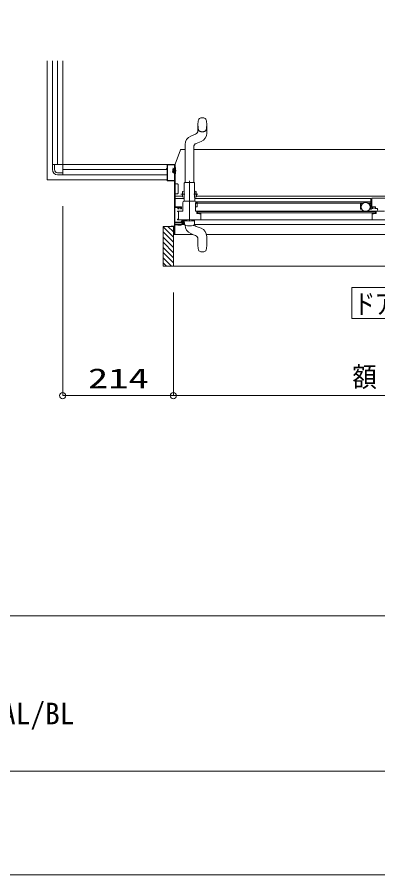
# Model space of a CAD drawing. Units: millimetres on the paper. Extents: x -305 to 305, y -152 to 152.
# Drawn here: x -131.8 to -97, y -148.5 to -65.7 of the extents above; entities that cross this region are included whole.
import ezdxf
from ezdxf.enums import TextEntityAlignment as Align

# ---------------------------------------------------------------- set-up
doc = ezdxf.new("R2010")
doc.units = ezdxf.units.MM
for name, pattern in [('DASHED2', [3, 2, -1]), ('LONG_CHAIN', [21, 18, -1, 1, -1]), ('LONG_DOUBLE_CHAIN', [21.8, 18, -1, 0.6, -0.6, 0.6, -1])]:
    doc.linetypes.add(name, pattern=pattern)
for name, color, linetype, lineweight in [('0-0_0', 7, 'Continuous', 9), ('0-1_VIEW0001', 7, 'Continuous', 9), ('0-2_1図面枠', 7, 'Continuous', 9), ('0-3_図面枠', 3, 'Continuous', 9), ('0-4_DEFPOINTS', 7, 'Continuous', 9)]:
    doc.layers.add(name, color=color, linetype=linetype, lineweight=lineweight)
doc.styles.add('ＭＳ ゴシック', font='')
doc.styles.get('ＭＳ ゴシック').set_extended_font_data('MS Gothic')

# ---------------------------------------------------------------- blocks, each defined once
blk = doc.blocks.new('_ORIGIN')
at = {"layer": '0-0_0'}
blk.add_line((0, 0), (-1, 0), dxfattribs=at)
blk.add_circle((0, 0), 0.5, dxfattribs=at)

msp = doc.modelspace()

# ---------------------------------------------------------------- linework, layer by layer
at = {"layer": '0-1_VIEW0001', "linetype": 'LONG_DOUBLE_CHAIN'}
for p, q in [((-128.934, -69.927), (-128.934, -81.427)), ((-116.464, -80.527), (-116.832, -80.527)), ((-117.334, -81.427), (-128.934, -81.427))]:
    msp.add_line(p, q, dxfattribs=at)
at = {"layer": '0-1_VIEW0001'}
for p, q in [((-128.434, -69.927), (-128.434, -79.927)), ((-128.434, -79.927), (-128.434, -69.927)), ((-127.934, -79.927), (-127.934, -69.927)), ((-127.434, -80.927), (-127.434, -69.927)), ((-128.034, -79.927), (-128.434, -79.927)), ((-128.434, -79.927), (-128.434, -80.427)), ((-128.434, -79.927), (-116.549, -79.927)), ((-128.234, -79.927), (-128.234, -80.427)), ((-117.334, -79.977), (-117.334, -80.327)), ((-117.289, -79.987), (-117.289, -81.467)), ((-116.549, -79.927), (-117.284, -79.927)), ((-116.649, -79.972), (-117.274, -79.972)), ((-116.734, -80.352), (-116.656, -80.292)), ((-116.634, -81.467), (-116.634, -79.987)), ((-116.584, -80.227), (-116.564, -80.227)), ((-116.547, -80.227), (-116.559, -80.227)), ((-116.549, -81.775), (-116.549, -79.892)), ((-127.934, -80.727), (-127.434, -80.727)), ((-127.434, -80.927), (-127.934, -80.927)), ((-127.434, -80.427), (-117.334, -80.427)), ((-127.434, -80.927), (-127.434, -80.527)), ((-117.334, -80.927), (-127.434, -80.927)), ((-127.434, -80.927), (-117.334, -80.927)), ((-117.334, -80.327), (-117.409, -80.327)), ((-117.334, -80.367), (-117.334, -81.477)), ((-116.784, -80.352), (-116.734, -80.352)), ((-116.784, -80.352), (-116.784, -80.702)), ((-116.784, -80.702), (-116.734, -80.702)), ((-116.734, -80.702), (-116.734, -80.352)), ((-116.734, -80.702), (-116.656, -80.761)), ((-116.599, -80.309), (-116.618, -80.309)), ((-116.599, -80.744), (-116.618, -80.744)), ((-116.584, -80.827), (-116.564, -80.827)), ((-117.274, -81.482), (-116.649, -81.482)), ((-116.562, -84.027), (-116.562, -81.755)), ((-116.499, -81.816), (-116.334, -81.816)), ((-116.284, -82.702), (-116.284, -81.865)), ((-116.562, -82.752), (-116.334, -82.752)), ((-97.654, -84.212), (-97.654, -83.228)), ((-97.629, -83.242), (-97.584, -83.242)), ((-97.559, -84.067), (-97.559, -83.227)), ((-77.434, -83.177), (-97.509, -83.177)), ((-127.434, -83.967), (-127.434, -102.246)), ((-116.309, -84.077), (-116.309, -84.227)), ((-116.294, -84.427), (-115.834, -84.427)), ((-115.864, -84.432), (-115.864, -84.432)), ((-114.584, -83.667), (-114.584, -84.412)), ((-114.524, -83.687), (-114.584, -83.687)), ((-114.459, -84.024), (-114.584, -84.024)), ((-114.549, -83.652), (-114.569, -83.652)), ((-114.569, -84.427), (-96.309, -84.427)), ((-114.434, -83.672), (-98.406, -83.672)), ((-98.654, -84.187), (-98.654, -83.797)), ((-98.604, -83.747), (-98.486, -83.747)), ((-98.541, -84.237), (-98.604, -84.237)), ((-97.902, -83.672), (-97.659, -83.672)), ((-97.822, -83.747), (-97.654, -83.747)), ((-97.629, -84.237), (-97.768, -84.237)), ((-97.629, -84.237), (-97.589, -84.237)), ((-97.564, -84.212), (-97.564, -84.202)), ((-97.434, -84.177), (-97.539, -84.177)), ((-97.509, -84.052), (-97.509, -84.077)), ((-97.209, -84.027), (-97.484, -84.027)), ((-97.459, -84.127), (-97.429, -84.127)), ((-97.429, -84.167), (-97.459, -84.167)), ((-97.419, -84.137), (-97.419, -84.157)), ((-97.269, -84.157), (-97.269, -84.137)), ((-97.259, -84.127), (-97.199, -84.127)), ((-97.014, -84.167), (-97.259, -84.167)), ((-97.184, -84.112), (-97.184, -84.052)), ((-96.999, -84.307), (-96.999, -84.182)), ((-96.954, -84.332), (-96.974, -84.332)), ((-114.464, -84.482), (-114.464, -84.652)), ((-97.129, -84.482), (-114.464, -84.482)), ((-114.454, -84.662), (-114.274, -84.662)), ((-114.414, -84.607), (-114.414, -84.482)), ((-97.179, -84.607), (-114.414, -84.607)), ((-114.255, -84.665), (-114.217, -84.681)), ((-114.211, -84.682), (-114.139, -84.682)), ((-114.114, -84.657), (-114.114, -84.652)), ((-114.104, -84.642), (-114.103, -84.642)), ((-114.096, -84.644), (-114.081, -84.653)), ((-97.559, -85.252), (-97.559, -85.277)), ((-97.529, -85.242), (-97.549, -85.242)), ((-97.519, -84.665), (-97.519, -85.232)), ((-97.498, -84.644), (-97.512, -84.653)), ((-97.489, -84.642), (-97.49, -84.642)), ((-97.479, -84.657), (-97.479, -84.652)), ((-97.382, -84.682), (-97.454, -84.682)), ((-97.338, -84.665), (-97.376, -84.681)), ((-97.179, -84.607), (-97.179, -84.482)), ((-117.734, -85.927), (-116.634, -85.927)), ((-117.734, -89.747), (-117.734, -85.927)), ((-116.734, -86.947), (-117.734, -85.947)), ((-116.734, -86.447), (-117.254, -85.927)), ((-116.919, -85.927), (-116.649, -85.927)), ((-116.734, -89.747), (-116.734, -85.927)), ((-116.634, -85.927), (-116.634, -86.627)), ((-116.009, -85.502), (-116.584, -85.502)), ((-116.562, -85.732), (-116.562, -85.697)), ((-115.658, -85.737), (-116.559, -85.737)), ((-116.312, -85.757), (-116.537, -85.757)), ((-116.312, -85.777), (-116.312, -85.757)), ((-116.014, -85.777), (-116.312, -85.777)), ((-116.294, -85.277), (-95.609, -85.277)), ((-115.912, -85.757), (-116.009, -85.776)), ((-115.912, -85.277), (-115.912, -85.757)), ((-115.864, -85.712), (-115.864, -85.277)), ((-115.662, -85.724), (-115.764, -85.724)), ((-115.684, -85.352), (-115.684, -85.277)), ((-115.666, -85.699), (-115.684, -85.352)), ((-114.794, -85.812), (-114.793, -85.813)), ((-58.434, -85.737), (-114.714, -85.737)), ((-114.684, -85.352), (-114.702, -85.699)), ((-114.684, -85.277), (-114.684, -85.352)), ((-114.062, -86.089), (-114.522, -85.907)), ((-116.734, -87.447), (-117.734, -86.447)), ((-116.634, -86.627), (-116.734, -86.627)), ((-116.734, -86.642), (-116.734, -86.662)), ((-116.734, -86.679), (-114.881, -86.679)), ((-114.596, -86.792), (-114.799, -86.712)), ((-58.434, -86.677), (-113.539, -86.677)), ((-113.509, -87.702), (-113.509, -86.903)), ((-116.734, -87.947), (-117.734, -86.947)), ((-116.734, -88.447), (-117.734, -87.447)), ((-114.359, -87.141), (-114.359, -87.702)), ((-116.734, -88.942), (-117.734, -87.942)), ((-116.734, -89.437), (-117.734, -88.437)), ((-116.919, -89.747), (-117.734, -88.932)), ((-117.414, -89.747), (-117.734, -89.427)), ((-57.259, -89.747), (-117.734, -89.747)), ((-99.497, -94.81), (-99.497, -91.81)), ((-99.497, -91.81), (-75.497, -91.81)), ((-116.734, -92.287), (-116.734, -102.246)), ((-116.734, -92.287), (-116.734, -102.246)), ((-99.497, -94.81), (-75.497, -94.81)), ((-126.834, -102.246), (-117.334, -102.246)), ((-116.134, -102.246), (-58.839, -102.246))]:
    msp.add_line(p, q, dxfattribs=at)
at = {"layer": '0-1_VIEW0001', "color": 5}
for p, q in [((-114.358, -76.102), (-114.358, -76.663)), ((-113.508, -76.102), (-113.508, -76.901)), ((-115.055, -77.194), (-114.595, -77.012)), ((-114.521, -77.897), (-114.061, -77.715)), ((-116.549, -79.892), (-116.061, -78.525)), ((-116.014, -78.492), (-115.608, -78.492)), ((-115.608, -81.677), (-115.608, -78.008)), ((-114.758, -81.677), (-114.758, -78.246)), ((-114.758, -78.502), (-79.319, -78.502)), ((-115.683, -81.727), (-115.69, -82.484)), ((-114.733, -81.677), (-115.633, -81.677)), ((-114.677, -82.477), (-114.683, -81.727)), ((-115.851, -82.55), (-115.855, -83.05)), ((-115.695, -82.502), (-115.851, -82.55)), ((-115.701, -83.119), (-115.695, -82.484)), ((-115.68, -82.484), (-115.695, -82.484)), ((-115.685, -83.119), (-115.68, -82.484)), ((-114.682, -83.127), (-114.687, -82.477)), ((-114.672, -82.477), (-114.687, -82.477)), ((-114.666, -83.127), (-114.672, -82.477)), ((-114.672, -82.502), (-114.516, -82.55)), ((-114.516, -82.55), (-114.512, -83.05)), ((-116.562, -82.977), (-115.854, -82.977)), ((-115.697, -83.228), (-116.562, -83.228)), ((-115.7, -83.102), (-115.855, -83.05)), ((-115.701, -83.119), (-115.685, -83.119)), ((-115.696, -83.119), (-115.699, -83.477)), ((-115.682, -83.477), (-115.684, -83.477)), ((-115.684, -83.477), (-114.683, -83.477)), ((-114.666, -83.127), (-114.682, -83.127)), ((-114.668, -83.477), (-114.671, -83.127)), ((-97.659, -83.228), (-114.67, -83.228)), ((-114.666, -83.102), (-114.512, -83.05)), ((-114.459, -83.524), (-114.561, -83.524)), ((-114.513, -82.977), (-78.319, -82.977)), ((-97.659, -83.532), (-114.439, -83.532)), ((-114.434, -83.547), (-114.434, -84.002)), ((-115.834, -84.427), (-115.834, -83.627)), ((-114.534, -83.627), (-114.534, -83.637)), ((-114.524, -83.687), (-114.524, -83.627)), ((-114.798, -86.712), (-115.056, -86.61))]:
    msp.add_line(p, q, dxfattribs=at)
at = {"layer": '0-1_VIEW0001', "color": 2}
for p, q in [((-116.791, -80.204), (-116.79, -80.204)), ((-117.005, -80.564), (-117.005, -80.564)), ((-116.973, -80.695), (-116.972, -80.695)), ((-116.836, -80.646), (-116.835, -80.646))]:
    msp.add_line(p, q, dxfattribs=at)
at = {"layer": '0-1_VIEW0001', "color": 5, "linetype": 'LONG_CHAIN'}
for p, q in [((-115.183, -85.408), (-115.183, -81.516)), ((-115.183, -85.408), (-115.183, -81.516)), ((-115.183, -85.408), (-115.183, -81.689)), ((-115.183, -85.408), (-115.183, -81.689)), ((-115.614, -82.803), (-116.003, -82.799)), ((-114.753, -82.803), (-114.364, -82.799))]:
    msp.add_line(p, q, dxfattribs=at)
at = {"layer": '0-1_VIEW0001'}
for points in [[(-117.284, -79.927), (-117.319, -79.942), (-117.334, -79.977)], [(-116.309, -84.227), (-116.189, -84.227), (-116.189, -84.177), (-116.264, -84.177), (-116.264, -84.077), (-115.979, -84.077), (-115.979, -84.177), (-116.039, -84.177), (-116.039, -84.227), (-115.934, -84.227), (-115.934, -84.027), (-116.584, -84.027), (-116.584, -79.927)], [(-117.409, -80.327), (-117.409, -80.367), (-117.334, -80.367)], [(-117.334, -81.477), (-117.319, -81.512), (-117.284, -81.527)], [(-117.284, -81.527), (-116.639, -81.527), (-116.639, -85.887), (-116.934, -85.887), (-116.934, -85.927)], [(-116.499, -81.816), (-116.501, -81.815), (-116.509, -81.815), (-116.52, -81.813), (-116.532, -81.807), (-116.541, -81.798), (-116.548, -81.787), (-116.549, -81.779), (-116.549, -81.775)], [(-97.559, -83.227), (-97.544, -83.192), (-97.509, -83.177)], [(-116.584, -85.502), (-116.584, -84.077), (-116.309, -84.077)], [(-116.324, -84.477), (-116.331, -84.474), (-116.334, -84.467), (-116.322, -84.439), (-116.294, -84.427)], [(-114.569, -83.652), (-114.58, -83.656), (-114.584, -83.667)], [(-114.584, -84.412), (-114.58, -84.423), (-114.569, -84.427)], [(-97.459, -84.167), (-97.53, -84.138), (-97.559, -84.067)], [(-97.484, -84.027), (-97.502, -84.034), (-97.509, -84.052)], [(-97.509, -84.077), (-97.494, -84.112), (-97.459, -84.127)], [(-97.429, -84.127), (-97.422, -84.13), (-97.419, -84.137)], [(-97.419, -84.157), (-97.422, -84.164), (-97.429, -84.167)], [(-97.269, -84.137), (-97.266, -84.13), (-97.259, -84.127)], [(-97.259, -84.167), (-97.266, -84.164), (-97.269, -84.157)], [(-97.184, -84.052), (-97.191, -84.034), (-97.209, -84.027)], [(-97.199, -84.127), (-97.188, -84.123), (-97.184, -84.112)], [(-96.999, -84.182), (-97.003, -84.171), (-97.014, -84.167)], [(-96.974, -84.332), (-96.992, -84.325), (-96.999, -84.307)], [(-116.294, -85.277), (-116.322, -85.265), (-116.334, -85.237), (-116.331, -85.23), (-116.324, -85.227)], [(-116.324, -85.227), (-116.234, -85.227), (-116.234, -84.477), (-116.324, -84.477)], [(-114.464, -84.652), (-114.461, -84.659), (-114.454, -84.662)], [(-114.274, -84.662), (-114.264, -84.663), (-114.255, -84.665)], [(-114.217, -84.681), (-114.214, -84.682), (-114.211, -84.682)], [(-114.139, -84.682), (-114.121, -84.675), (-114.114, -84.657)], [(-114.114, -84.652), (-114.111, -84.645), (-114.104, -84.642)], [(-114.103, -84.642), (-114.099, -84.642), (-114.096, -84.644)], [(-114.081, -84.653), (-114.076, -84.658), (-114.074, -84.665)], [(-114.074, -84.665), (-114.074, -85.242), (-114.034, -85.242), (-114.034, -85.277)], [(-97.549, -85.242), (-97.556, -85.245), (-97.559, -85.252)], [(-97.519, -85.232), (-97.522, -85.239), (-97.529, -85.242)], [(-97.512, -84.653), (-97.517, -84.658), (-97.519, -84.665)], [(-97.49, -84.642), (-97.494, -84.642), (-97.498, -84.644)], [(-97.479, -84.652), (-97.482, -84.645), (-97.489, -84.642)], [(-97.454, -84.682), (-97.472, -84.675), (-97.479, -84.657)], [(-97.376, -84.681), (-97.379, -84.682), (-97.382, -84.682)], [(-97.319, -84.662), (-97.329, -84.663), (-97.338, -84.665)], [(-97.129, -84.482), (-97.129, -84.662), (-97.319, -84.662)], [(-116.584, -86.679), (-116.584, -85.552), (-116.009, -85.552)], [(-116.009, -85.552), (-115.956, -85.53), (-115.934, -85.477)], [(-115.984, -85.477), (-115.991, -85.495), (-116.009, -85.502)], [(-115.934, -85.477), (-115.934, -85.427), (-115.984, -85.427), (-115.984, -85.477)], [(-115.764, -85.277), (-115.764, -85.727), (-115.849, -85.727)]]:
    msp.add_lwpolyline(points, dxfattribs=at)
at = {"layer": '0-1_VIEW0001', "color": 5}
for points in [[(-115.834, -83.627), (-115.79, -83.521), (-115.684, -83.477)], [(-114.534, -83.637), (-114.538, -83.648), (-114.549, -83.652)]]:
    msp.add_lwpolyline(points, dxfattribs=at)
at = {"layer": '0-1_VIEW0001'}
msp.add_circle((-98.154, -84.032), 0.438, dxfattribs=at)
at = {"layer": '0-1_VIEW0001', "color": 5}
for centre, radius, start, end in [((-111.951, -76.102), 2.408, 168.65878, 180.00001), ((-114.115, -75.668), 0.2, 115.33997, 168.65878), ((-113.933, -76.052), 0.625, 64.66002, 115.33998), ((-113.751, -75.668), 0.2, 11.34122, 64.66003), ((-115.916, -76.102), 2.408, 0, 11.34122), ((-114.733, -76.663), 0.375, 291.60357, 0), ((-114.383, -76.901), 0.875, 291.60357, 0), ((-114.733, -78.008), 0.875, 111.60357, 180), ((-116.014, -78.542), 0.05, 90, 160.34618), ((-114.383, -78.246), 0.375, 111.60357, 180), ((-115.633, -81.727), 0.05, 90, 180), ((-114.733, -81.727), 0.05, 0, 90), ((-114.684, -83.627), 0.15, 0, 90.45196), ((-114.684, -83.627), 0.16, 0, 39.83844), ((-114.459, -83.549), 0.025, 0, 90), ((-114.459, -83.549), 0.025, 0, 90), ((-115.579, -85.311), 0.0485, 177.50278, 257.3444), ((-114.733, -85.796), 0.875, 180, 248.39644), ((-115.183, -83.073), 2.321, 259.91461, 280.08539), ((-114.788, -85.311), 0.0485, 282.6556, 2.49722)]:
    msp.add_arc(centre, radius, start, end, dxfattribs=at)
at = {"layer": '0-1_VIEW0001', "color": 5, "linetype": 'DASHED2'}
for centre, radius, start, end in [((-111.951, -76.102), 2.408, 180.00001, 191.34122), ((-115.916, -76.102), 2.408, 348.65878, 0), ((-114.115, -76.536), 0.2, 191.34122, 244.66003), ((-113.933, -76.152), 0.625, 244.66002, 295.33998), ((-113.751, -76.536), 0.2, 295.33997, 348.65878)]:
    msp.add_arc(centre, radius, start, end, dxfattribs=at)
at = {"layer": '0-1_VIEW0001'}
for centre, radius, start, end in [((-117.274, -79.987), 0.015, 90, 180), ((-116.647, -80.304), 0.015, 19.47122, 127.16085), ((-116.649, -79.987), 0.015, 0, 90), ((-116.618, -80.294), 0.015, 199.47122, 270), ((-116.599, -80.294), 0.015, 270, 0), ((-116.564, -80.252), 0.025, 12.42397, 90), ((-117.812, -80.527), 1.303, 347.57603, 12.42397), ((-127.934, -80.427), 0.5, 180, 270), ((-127.934, -80.427), 0.3, 180, 270), ((-116.647, -80.749), 0.015, 232.83915, 340.52878), ((-116.618, -80.759), 0.015, 90, 160.52878), ((-116.599, -80.759), 0.015, 0, 90), ((-116.564, -80.802), 0.025, 270, 347.57603), ((-117.274, -81.467), 0.015, 180, 270), ((-116.649, -81.467), 0.015, 270, 0), ((-116.334, -81.866), 0.05, 0, 90), ((-116.334, -82.702), 0.05, 270, 0), ((-97.629, -83.267), 0.025, 90, 180), ((-97.584, -83.227), 0.015, 270, 0), ((-114.459, -83.999), 0.025, 270, 0), ((-114.459, -83.999), 0.025, 270, 0), ((-98.604, -83.797), 0.05, 90, 180), ((-98.604, -84.187), 0.05, 180, 270), ((-97.629, -84.212), 0.025, 180, 270), ((-97.589, -84.212), 0.025, 270, 0), ((-97.539, -84.202), 0.025, 90, 180), ((-116.537, -85.732), 0.025, 180, 270), ((-116.014, -85.752), 0.025, 270, 281.30993), ((-115.849, -85.712), 0.015, 180, 270), ((-115.541, -85.693), 0.125, 183.00109, 254.05381), ((-115.184, -84.446), 1.421, 254.01701, 285.9811), ((-114.827, -85.693), 0.125, 285.94281, 356.99899), ((-114.384, -85.558), 0.375, 209.10401, 248.39644), ((-114.384, -86.903), 0.875, 0, 68.39644), ((-114.734, -87.141), 0.375, 0, 68.39644), ((-111.952, -87.702), 2.408, 180, 191.34122), ((-115.917, -87.702), 2.408, 348.65878, 0), ((-114.116, -88.136), 0.2, 191.34122, 244.66003), ((-113.934, -87.752), 0.625, 244.66002, 295.33998), ((-113.752, -88.136), 0.2, 295.33997, 348.65878)]:
    msp.add_arc(centre, radius, start, end, dxfattribs=at)
at = {"layer": '0-1_VIEW0001', "color": 2}
msp.add_arc((-115.183, -83.073), 2.321, 259.91461, 280.08539, dxfattribs=at)
at = {"layer": '0-3_図面枠'}
msp.add_line((-291.017, -123.498), (108.983, -123.498), dxfattribs=at)
msp.add_lwpolyline([(-291.017, -138.498), (108.983, -138.498), (108.983, 138.502), (-291.017, 138.502)], close=True, dxfattribs=at)
at = {"layer": '0-4_DEFPOINTS'}
msp.add_line((118.983, -148.498), (-301.017, -148.498), dxfattribs=at)

# ---------------------------------------------------------------- block references
at = {"layer": '0-1_VIEW0001', "xscale": 0.6, "yscale": 0.6, "rotation": 180}
for p in [(-127.434, -102.246), (-116.734, -102.246)]:
    msp.add_blockref('_ORIGIN', p, dxfattribs=at)
at = {"layer": '0-1_VIEW0001', "xscale": 0.6, "yscale": 0.6}
msp.add_blockref('_ORIGIN', (-116.734, -102.246), dxfattribs=at)

# ---------------------------------------------------------------- texts
at = {"layer": '0-1_VIEW0001', "style": 'ＭＳ ゴシック'}
for s, width, p in [('ドア位置ＡＬ\u3000２００移動', 0.75, (-99.211, -94.929)), ('額', 0.9, (-99.425, -101.98)), ('214', 1.5, (-124.994, -102.107))]:
    msp.add_text(s, height=1.921, dxfattribs=dict(at, width=width)).set_placement(p, align=Align.BOTTOM_LEFT)
at = {"layer": '0-2_1図面枠', "style": 'ＭＳ ゴシック'}
msp.add_text('ノウム 集合 平面図 1418 ドア位置移動 AL/BL', height=2.092, dxfattribs=at).set_placement((-186.165, -134.603), align=Align.BOTTOM_LEFT)

doc.saveas('drawing.dxf')
